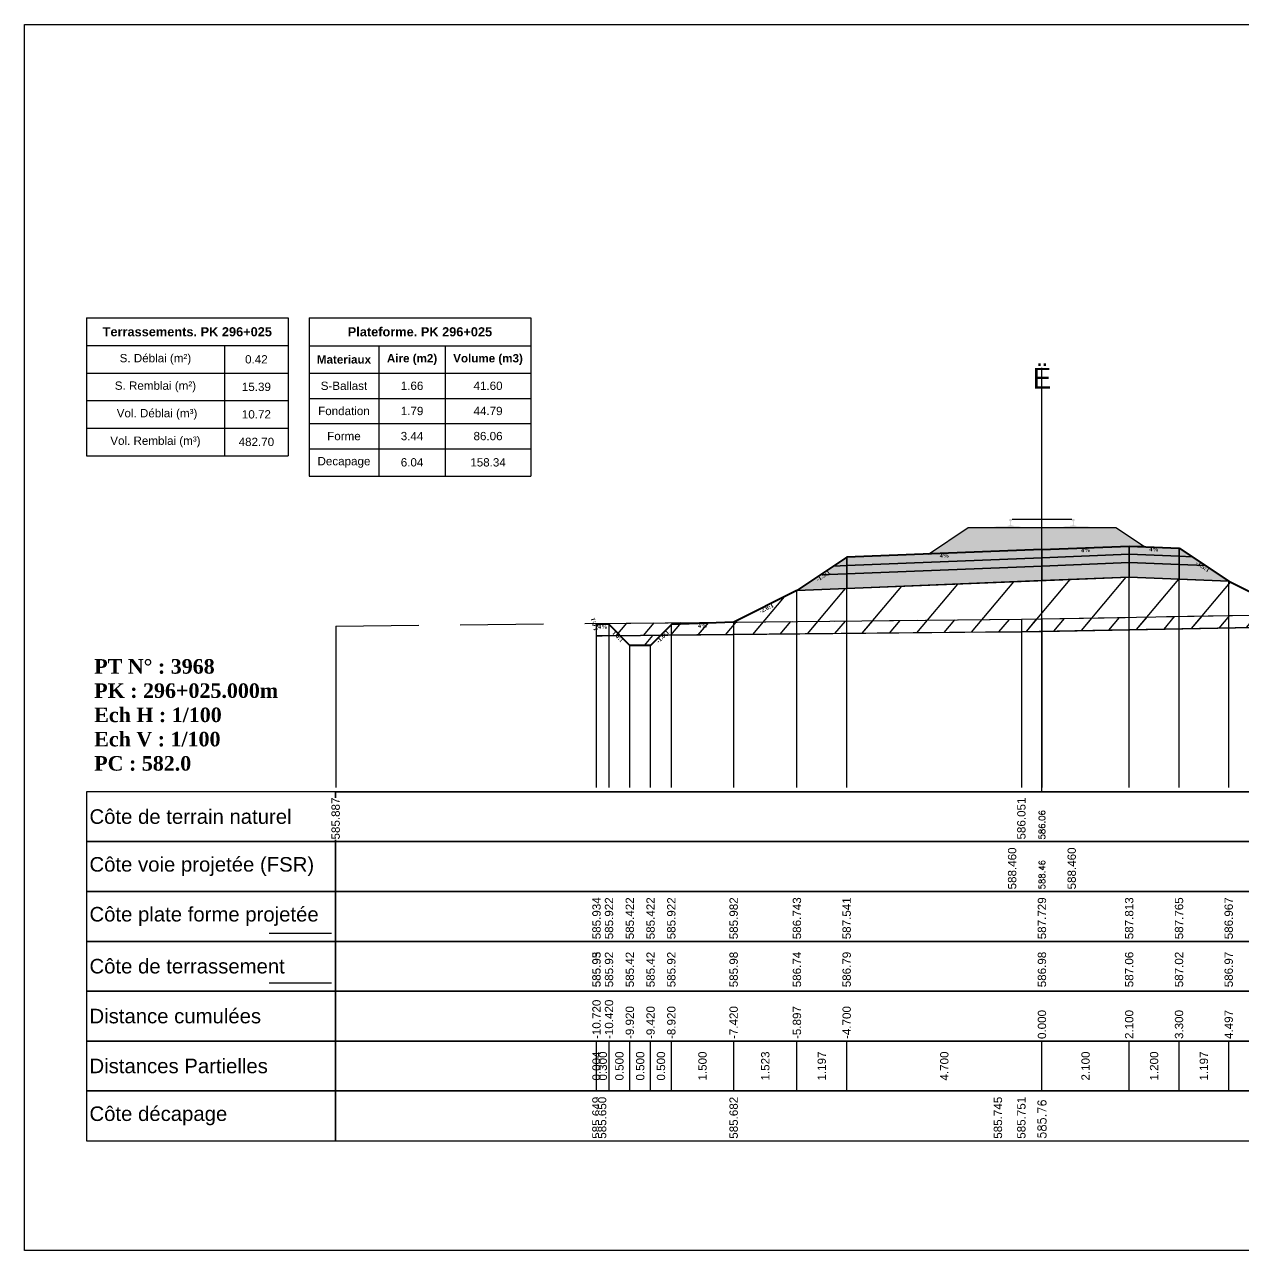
# Model space of a CAD drawing. Header units: millimetres. Extents: x 2762 to 3076, y 916 to 3305.
# Drawn here: x 2950.21 to 2979.56, y 1603.65 to 1633.15 of the extents above; entities that cross this region are included whole.
import ezdxf

# ---------------------------------------------------------------- set-up
doc = ezdxf.new("R2010")
doc.units = ezdxf.units.MM
doc.header["$LTSCALE"] = 2
doc.linetypes.add('CACHE', pattern=[9.525, 6.35, -3.175])
doc.linetypes.add('DASHED', pattern=[0.75, 0.5, -0.25])
for name, color, linetype in [('C-ANNO-TABL', 1, 'Continuous'), ('C-ANNO-TABL-TEXT', 150, 'Continuous'), ('C-ANNO-TABL-TITL', 150, 'Continuous'), ('C-ANNO-TABL-TTBL', 5, 'Continuous'), ('C-ROAD-CORR', 5, 'Continuous'), ('C-ROAD-SCTN', 7, 'Continuous')]:
    doc.layers.add(name, color=color, linetype=linetype)
doc.styles.add('ARIAL', font='arial.ttf')
doc.styles.add('C3D_Etiquette', font='romans.shx')
doc.styles.add('C3D_Profil_Travers', font='romans.shx')
doc.styles.get("Standard").update_dxf_attribs({"font": 'arial.ttf'})

msp = doc.modelspace()

# ---------------------------------------------------------------- hatches: boundary and pattern name
at = {"linetype": 'Continuous', "lineweight": -3}
h = msp.add_hatch(dxfattribs=at)
h.set_pattern_fill('GRAVEL', color=252, scale=0.009, style=0)
h.set_pattern_definition([(228.0128, (2972.136781, 1620.632349), (-1.8288, -2.0574), [0.030755, -3.0447435]), (184.96974, (2972.116207, 1620.609489), (2.743199999, 0.228600013), [0.0527764, -5.2248644]), (132.51045, (2972.063629, 1620.604917), (2.286, -2.5146), [0.0372133, -3.684125]), (267.2737, (2971.974475, 1620.547767), (0.2286, 4.572), [0.0480604, -4.7579794]), (292.83365, (2971.972189, 1620.499761), (-1.143, 2.7432), [0.047127, -4.6655827]), (357.2737, (2971.990477, 1620.456327), (-4.572, 0.2286), [0.0480604, -4.7579794]), (37.69424, (2972.038483, 1620.454041), (-2.9718, -2.286), [0.0635574, -6.2921804]), (72.25533, (2972.088775, 1620.492903), (1.6002, 5.0292), [0.0600048, -5.940473]), (121.42957, (2972.107063, 1620.550053), (-1.8288, 2.9718), [0.048223, -4.774099]), (175.23636, (2972.081917, 1620.591201), (2.5146, -0.2286), [0.055054, -2.697654]), (222.39744, (2972.027053, 1620.595773), (-2.7432, -2.5146), [0.071197, -7.0485095]), (138.81407, (2972.20079, 1620.54548), (-1.6002, 1.3716), [0.0243004, -2.405751]), (171.46923, (2972.182501, 1620.561483), (2.9718, -0.4572), [0.0462314, -4.5769175]), (225, (2972.13678, 1620.56834), (-3e-17, -0.2286), [0.032329, -0.29096]), (203.1986, (2972.12078, 1620.595773), (1.143, 0.4572), [0.01741, -1.723556]), (291.8014, (2972.104777, 1620.588915), (-0.2286, 0.6858), [0.024621, -1.206428]), (30.9638, (2972.11392, 1620.566055), (0.6858, 0.4572), [0.039989, -1.292967]), (161.565, (2972.14821, 1620.58663), (0.4572, -0.2286), [0.028916, -0.693981]), (16.38954, (2971.972189, 1620.588915), (2.286, 0.6858), [0.040508, -4.0102944]), (70.34618, (2972.011051, 1620.600345), (-0.9144, -2.5146), [0.033984, -3.3643994]), (293.1986, (2972.14821, 1620.63235), (-0.4572, 1.143), [0.034819, -1.7061465]), (343.61046, (2972.161927, 1620.600345), (-2.286, 0.6858), [0.040508, -4.0102944]), (339.44395, (2971.97219, 1620.447183), (-1.143, 0.4572), [0.039063, -1.914096]), (294.77514, (2972.008765, 1620.433467), (-1.143, 2.5146), [0.0327305, -3.2403234]), (66.8014, (2972.150497, 1620.40375), (0.4572, 1.143), [0.034819, -1.7061465]), (17.35402, (2972.164213, 1620.435753), (-2.9718, -0.9144), [0.0383204, -3.793714]), (69.44395, (2972.038483, 1620.40375), (-0.4572, -1.143), [0.0195316, -1.933628]), (101.3099, (2972.13678, 1620.40375), (-0.2286, 0.9144), [0.011656, -1.1539795]), (165.9638, (2972.134495, 1620.41518), (0.6858, -0.2286), [0.047127, -0.895415]), (186.009, (2972.088775, 1620.426609), (2.286, 0.2286), [0.043674, -4.323723]), (303.69, (2972.11392, 1620.54548), (-0.2286, 0.4572), [0.032969, -0.79126]), (353.15723, (2972.132209, 1620.518049), (3.8862, -0.4572), [0.05756, -5.698441]), (60.9454, (2972.18936, 1620.51119), (-0.9144, -1.6002), [0.023536, -2.330045]), (90, (2972.2008, 1620.53177), (-0.2286, 0.2286), [0.013716, -0.214884]), (120.25644, (2972.084203, 1620.433467), (0.9144, -1.6002), [0.031758, -3.1440547]), (48.0128, (2972.068201, 1620.460899), (1.8288, 2.0574), [0.06151, -3.0139886]), (0, (2972.10935, 1620.50662), (0.2286, 0.2286), [0.059436, -0.169164]), (325.30485, (2972.168785, 1620.506619), (2.286, -1.6002), [0.036145, -3.5783385]), (254.0546, (2972.198503, 1620.486045), (-0.2286, -0.9144), [0.033285, -1.6309485]), (207.64598, (2972.189359, 1620.454041), (-4.3434, -2.286), [0.054193, -5.365122]), (175.42608, (2972.141353, 1620.428895), (-2.9718, 0.2286), [0.0573327, -5.675926])])
h.paths.add_polyline_path([(2971.972, 1620.404), (2972.93, 1621.042), (2976.48, 1621.042), (2977.169, 1620.582), (2976.805, 1620.597)])
msp.add_hatch(color=254, dxfattribs=at).paths.add_polyline_path([(2973.487, 1620.861), (2973.487, 1621.046), (2973.602, 1621.067), (2973.95, 1621.067), (2973.95, 1621.072), (2973.876, 1621.072), (2973.876, 1621.082), (2973.877, 1621.083), (2973.879, 1621.084), (2973.88, 1621.084), (2973.9, 1621.086), (2973.903, 1621.086), (2973.906, 1621.087), (2973.934, 1621.098), (2973.937, 1621.099), (2973.938, 1621.1), (2973.939, 1621.102), (2973.94, 1621.106), (2973.941, 1621.113), (2973.942, 1621.122), (2973.943, 1621.132), (2973.943, 1621.156), (2973.942, 1621.172), (2973.942, 1621.178), (2973.941, 1621.185), (2973.94, 1621.189), (2973.94, 1621.191), (2973.939, 1621.194), (2973.938, 1621.196), (2973.937, 1621.197), (2973.936, 1621.199), (2973.935, 1621.199), (2973.919, 1621.205), (2973.917, 1621.207), (2973.916, 1621.208), (2973.915, 1621.209), (2973.915, 1621.212), (2973.915, 1621.23), (2973.916, 1621.234), (2973.917, 1621.236), (2973.919, 1621.239), (2973.921, 1621.24), (2973.924, 1621.242), (2973.925, 1621.242), (2973.929, 1621.243), (2973.933, 1621.243), (2973.936, 1621.244), (2973.94, 1621.244), (2973.945, 1621.244), (2973.948, 1621.244), (2973.951, 1621.244), (2973.955, 1621.244), (2973.958, 1621.244), (2973.962, 1621.244), (2973.967, 1621.244), (2973.97, 1621.243), (2973.974, 1621.243), (2973.978, 1621.242), (2973.979, 1621.242), (2973.981, 1621.24), (2973.984, 1621.239), (2973.986, 1621.236), (2973.987, 1621.234), (2973.987, 1621.23), (2973.987, 1621.212), (2973.987, 1621.209), (2973.987, 1621.208), (2973.986, 1621.207), (2973.984, 1621.205), (2973.968, 1621.199), (2973.967, 1621.199), (2973.965, 1621.197), (2973.964, 1621.196), (2973.964, 1621.194), (2973.963, 1621.191), (2973.962, 1621.189), (2973.962, 1621.185), (2973.961, 1621.178), (2973.96, 1621.172), (2973.96, 1621.156), (2973.96, 1621.132), (2973.961, 1621.122), (2973.962, 1621.113), (2973.963, 1621.106), (2973.964, 1621.102), (2973.965, 1621.1), (2973.966, 1621.099), (2973.968, 1621.098), (2973.997, 1621.087), (2974, 1621.086), (2974.003, 1621.086), (2974.023, 1621.084), (2974.024, 1621.084), (2974.025, 1621.083), (2974.026, 1621.082), (2974.026, 1621.072), (2973.952, 1621.072), (2973.952, 1621.067), (2974.156, 1621.067), (2974.288, 1621.036), (2975.122, 1621.036), (2975.253, 1621.067), (2975.457, 1621.067), (2975.457, 1621.072), (2975.383, 1621.072), (2975.383, 1621.082), (2975.384, 1621.083), (2975.386, 1621.084), (2975.387, 1621.084), (2975.407, 1621.086), (2975.41, 1621.086), (2975.413, 1621.087), (2975.441, 1621.098), (2975.444, 1621.099), (2975.445, 1621.1), (2975.446, 1621.102), (2975.447, 1621.106), (2975.448, 1621.113), (2975.449, 1621.122), (2975.45, 1621.132), (2975.45, 1621.156), (2975.449, 1621.172), (2975.449, 1621.178), (2975.448, 1621.185), (2975.447, 1621.189), (2975.447, 1621.191), (2975.446, 1621.194), (2975.445, 1621.196), (2975.444, 1621.197), (2975.443, 1621.199), (2975.442, 1621.199), (2975.426, 1621.205), (2975.424, 1621.207), (2975.423, 1621.208), (2975.422, 1621.209), (2975.422, 1621.212), (2975.422, 1621.23), (2975.423, 1621.234), (2975.424, 1621.236), (2975.426, 1621.239), (2975.428, 1621.24), (2975.431, 1621.242), (2975.432, 1621.242), (2975.436, 1621.243), (2975.44, 1621.243), (2975.443, 1621.244), (2975.447, 1621.244), (2975.452, 1621.244), (2975.455, 1621.244), (2975.458, 1621.244), (2975.462, 1621.244), (2975.465, 1621.244), (2975.469, 1621.244), (2975.474, 1621.244), (2975.477, 1621.243), (2975.481, 1621.243), (2975.485, 1621.242), (2975.486, 1621.242), (2975.488, 1621.24), (2975.491, 1621.239), (2975.493, 1621.236), (2975.494, 1621.234), (2975.494, 1621.23), (2975.494, 1621.212), (2975.494, 1621.209), (2975.494, 1621.208), (2975.493, 1621.207), (2975.491, 1621.205), (2975.475, 1621.199), (2975.474, 1621.199), (2975.472, 1621.197), (2975.471, 1621.196), (2975.471, 1621.194), (2975.47, 1621.191), (2975.469, 1621.189), (2975.469, 1621.185), (2975.468, 1621.178), (2975.467, 1621.172), (2975.467, 1621.156), (2975.467, 1621.132), (2975.468, 1621.122), (2975.469, 1621.113), (2975.47, 1621.106), (2975.471, 1621.102), (2975.472, 1621.1), (2975.473, 1621.099), (2975.475, 1621.098), (2975.504, 1621.087), (2975.507, 1621.086), (2975.51, 1621.086), (2975.53, 1621.084), (2975.531, 1621.084), (2975.532, 1621.083), (2975.533, 1621.082), (2975.533, 1621.072), (2975.459, 1621.072), (2975.459, 1621.067), (2975.807, 1621.067), (2975.922, 1621.046), (2975.922, 1620.861)])
h = msp.add_hatch(color=11, dxfattribs=at)
h.paths.add_polyline_path([(2978.005, 1620.349), (2978.005, 1620.549), (2978.324, 1620.336)])
h.paths.add_polyline_path([(2976.805, 1620.397), (2976.805, 1620.597), (2978.005, 1620.549), (2978.005, 1620.349)])
h.paths.add_polyline_path([(2974.705, 1620.313), (2974.705, 1620.513), (2976.805, 1620.597), (2976.805, 1620.397)])
h.paths.add_polyline_path([(2970.005, 1620.125), (2970.005, 1620.325), (2974.705, 1620.513), (2974.705, 1620.313)])
h.paths.add_polyline_path([(2969.685, 1620.112), (2970.005, 1620.325), (2970.005, 1620.125)])
h = msp.add_hatch(color=83, dxfattribs=at)
h.paths.add_polyline_path([(2978.005, 1619.799), (2978.005, 1620.149), (2978.643, 1620.124), (2979.201, 1619.751)])
h.paths.add_polyline_path([(2976.805, 1619.847), (2976.805, 1620.197), (2978.005, 1620.149), (2978.005, 1619.799)])
h.paths.add_polyline_path([(2974.705, 1619.763), (2974.705, 1620.113), (2976.805, 1620.197), (2976.805, 1619.847)])
h.paths.add_polyline_path([(2970.005, 1619.575), (2970.005, 1619.925), (2974.705, 1620.113), (2974.705, 1619.763)])
h.paths.add_polyline_path([(2968.808, 1619.527), (2969.366, 1619.9), (2970.005, 1619.925), (2970.005, 1619.575)])
h = msp.add_hatch(color=30, dxfattribs=at)
h.paths.add_polyline_path([(2978.005, 1620.149), (2978.005, 1620.349), (2978.324, 1620.336), (2978.643, 1620.124)])
h.paths.add_polyline_path([(2976.805, 1620.197), (2976.805, 1620.397), (2978.005, 1620.349), (2978.005, 1620.149)])
h.paths.add_polyline_path([(2974.705, 1620.113), (2974.705, 1620.313), (2976.805, 1620.397), (2976.805, 1620.197)])
h.paths.add_polyline_path([(2970.005, 1619.925), (2970.005, 1620.125), (2974.705, 1620.313), (2974.705, 1620.113)])
h.paths.add_polyline_path([(2969.366, 1619.9), (2969.685, 1620.112), (2970.005, 1620.125), (2970.005, 1619.925)])
h = msp.add_hatch(dxfattribs=at)
h.set_pattern_fill('_U', color=3, angle=50, style=0, pattern_type=0)
h.set_pattern_definition([(50, (2983.608, 1618.704), (-0.766044, 0.64279), [])])
h.paths.add_polyline_path([(2983.608, 1618.704), (2983.797, 1618.893), (2984.097, 1618.905), (2984.124, 1619.013), (2984.124, 1618.713)])
h.paths.add_polyline_path([(2965.527, 1618.448), (2965.785, 1618.706), (2967.285, 1618.766), (2968.808, 1619.527), (2976.805, 1619.847), (2979.201, 1619.751), (2980.797, 1618.953), (2982.297, 1618.893), (2982.506, 1618.684), (2974.21, 1618.534)])
h.paths.add_polyline_path([(2963.981, 1618.433), (2963.981, 1618.733), (2963.985, 1618.718), (2964.285, 1618.706), (2964.552, 1618.439)])
h = msp.add_hatch(dxfattribs=at)
h.set_pattern_fill('_U', color=150, scale=0.5, angle=50, style=0, pattern_type=0)
h.set_pattern_definition([(50, (2983.60803, 1618.70395), (-0.383022, 0.321394), [])])
h.paths.add_polyline_path([(2983.608, 1618.704), (2983.797, 1618.893), (2984.097, 1618.905), (2984.124, 1619.013), (2984.124, 1618.713)])
h.paths.add_polyline_path([(2980.797, 1618.953), (2984.124, 1619.013), (2984.097, 1618.905), (2983.797, 1618.893), (2983.608, 1618.704), (2982.506, 1618.684), (2982.297, 1618.893)])
h.paths.add_polyline_path([(2965.527, 1618.448), (2965.785, 1618.706), (2967.285, 1618.766), (2974.21, 1618.834), (2980.797, 1618.953), (2982.297, 1618.893), (2982.506, 1618.684), (2974.21, 1618.534)])
h.paths.add_polyline_path([(2963.981, 1618.733), (2967.285, 1618.766), (2965.785, 1618.706), (2965.527, 1618.448), (2964.552, 1618.439), (2964.285, 1618.706), (2963.985, 1618.718)])
h.paths.add_polyline_path([(2963.981, 1618.433), (2963.981, 1618.733), (2963.985, 1618.718), (2964.285, 1618.706), (2964.552, 1618.439)])
h = msp.add_hatch(dxfattribs=at)
h.set_pattern_fill('_U', color=1, angle=50, style=0, pattern_type=0)
h.set_pattern_definition([(50, (2982.5065, 1618.6841), (-0.766044, 0.64279), [])])
h.paths.add_polyline_path([(2982.506, 1618.684), (2983.608, 1618.704), (2983.297, 1618.393), (2982.797, 1618.393)])
h.paths.add_polyline_path([(2964.552, 1618.439), (2965.527, 1618.448), (2965.285, 1618.206), (2964.785, 1618.206)])

# ---------------------------------------------------------------- linework, layer by layer
at = {"color": 7, "linetype": 'Continuous', "lineweight": -3}
for p, q in [((2974.705, 1614.684), (2974.705, 1624.884)), ((2957.704, 1614.684), (2991.706, 1614.684)), ((2963.981, 1607.484), (2963.981, 1608.684)), ((2963.985, 1607.484), (2963.985, 1608.684)), ((2963.985, 1607.484), (2963.985, 1608.684)), ((2964.285, 1607.484), (2964.285, 1608.684)), ((2964.285, 1607.484), (2964.285, 1608.684)), ((2964.785, 1607.484), (2964.785, 1608.684)), ((2964.785, 1607.484), (2964.785, 1608.684)), ((2965.285, 1607.484), (2965.285, 1608.684)), ((2965.285, 1607.484), (2965.285, 1608.684)), ((2965.785, 1607.484), (2965.785, 1608.684)), ((2965.785, 1607.484), (2965.785, 1608.684)), ((2967.285, 1607.484), (2967.285, 1608.684)), ((2967.285, 1607.484), (2967.285, 1608.684)), ((2968.808, 1607.484), (2968.808, 1608.684)), ((2968.808, 1607.484), (2968.808, 1608.684)), ((2970.005, 1607.484), (2970.005, 1608.684)), ((2970.005, 1607.484), (2970.005, 1608.684)), ((2974.705, 1607.484), (2974.705, 1608.684)), ((2974.705, 1607.484), (2974.705, 1608.684)), ((2976.805, 1607.484), (2976.805, 1608.684)), ((2976.805, 1607.484), (2976.805, 1608.684)), ((2978.005, 1607.484), (2978.005, 1608.684)), ((2978.005, 1607.484), (2978.005, 1608.684)), ((2979.201, 1607.484), (2979.201, 1608.684)), ((2979.201, 1607.484), (2979.201, 1608.684))]:
    msp.add_line(p, q, dxfattribs=at)
at = {"color": 251, "linetype": 'Continuous', "lineweight": -3}
for p, q in [((2971.972, 1620.404), (2972.93, 1621.042)), ((2972.93, 1621.042), (2976.48, 1621.042)), ((2976.48, 1621.042), (2977.169, 1620.582)), ((2970.005, 1620.325), (2974.705, 1620.513)), ((2976.805, 1620.597), (2971.972, 1620.404)), ((2974.705, 1620.513), (2976.805, 1620.597)), ((2974.705, 1620.313), (2974.705, 1620.513)), ((2974.705, 1620.513), (2974.705, 1620.313)), ((2977.169, 1620.582), (2976.805, 1620.597)), ((2976.805, 1620.397), (2976.805, 1620.597)), ((2976.805, 1620.597), (2978.005, 1620.549)), ((2976.805, 1620.597), (2976.805, 1620.397)), ((2978.005, 1620.349), (2978.005, 1620.549)), ((2978.005, 1620.549), (2978.324, 1620.336)), ((2978.005, 1620.549), (2978.005, 1620.349)), ((2969.685, 1620.112), (2970.005, 1620.325)), ((2970.005, 1620.125), (2970.005, 1620.325)), ((2970.005, 1620.325), (2970.005, 1620.125)), ((2974.705, 1620.313), (2970.005, 1620.125)), ((2976.805, 1620.397), (2974.705, 1620.313)), ((2978.005, 1620.349), (2976.805, 1620.397)), ((2978.324, 1620.336), (2978.005, 1620.349)), ((2970.005, 1620.125), (2969.685, 1620.112))]:
    msp.add_line(p, q, dxfattribs=at)
at = {"color": 53, "linetype": 'Continuous', "lineweight": -3}
for p, q in [((2970.005, 1620.125), (2974.705, 1620.313)), ((2974.705, 1620.313), (2976.805, 1620.397)), ((2974.705, 1620.113), (2974.705, 1620.313)), ((2974.705, 1620.313), (2974.705, 1620.113)), ((2976.805, 1620.197), (2974.705, 1620.113)), ((2974.705, 1620.113), (2976.805, 1620.197)), ((2976.805, 1620.197), (2976.805, 1620.397)), ((2976.805, 1620.397), (2978.005, 1620.349)), ((2976.805, 1620.397), (2976.805, 1620.197)), ((2978.005, 1620.149), (2976.805, 1620.197)), ((2976.805, 1619.847), (2976.805, 1620.197)), ((2976.805, 1620.197), (2978.005, 1620.149)), ((2976.805, 1620.197), (2976.805, 1619.847)), ((2978.005, 1620.149), (2978.005, 1620.349)), ((2978.005, 1620.349), (2978.324, 1620.336)), ((2978.005, 1620.349), (2978.005, 1620.149)), ((2978.643, 1620.124), (2978.005, 1620.149)), ((2978.005, 1619.799), (2978.005, 1620.149)), ((2978.005, 1620.149), (2978.643, 1620.124)), ((2978.005, 1620.149), (2978.005, 1619.799)), ((2978.324, 1620.336), (2978.643, 1620.124)), ((2968.808, 1619.527), (2969.366, 1619.9)), ((2969.366, 1619.9), (2969.685, 1620.112)), ((2970.005, 1619.925), (2969.366, 1619.9)), ((2969.366, 1619.9), (2970.005, 1619.925)), ((2969.685, 1620.112), (2970.005, 1620.125)), ((2970.005, 1619.925), (2970.005, 1620.125)), ((2970.005, 1620.125), (2970.005, 1619.925)), ((2974.705, 1620.113), (2970.005, 1619.925)), ((2970.005, 1619.925), (2974.705, 1620.113)), ((2970.005, 1619.575), (2970.005, 1619.925)), ((2970.005, 1619.925), (2970.005, 1619.575)), ((2974.705, 1619.763), (2974.705, 1620.113)), ((2974.705, 1620.113), (2974.705, 1619.763)), ((2976.805, 1619.847), (2974.705, 1619.763)), ((2978.005, 1619.799), (2976.805, 1619.847)), ((2978.643, 1620.124), (2979.201, 1619.751)), ((2970.005, 1619.575), (2968.808, 1619.527)), ((2974.705, 1619.763), (2970.005, 1619.575)), ((2979.201, 1619.751), (2978.005, 1619.799))]:
    msp.add_line(p, q, dxfattribs=at)
at = {"color": 253, "linetype": 'Continuous', "lineweight": -3}
for p, q in [((2968.808, 1619.527), (2976.805, 1619.847)), ((2976.805, 1619.847), (2979.201, 1619.751)), ((2979.201, 1619.751), (2980.797, 1618.953)), ((2967.285, 1618.766), (2968.808, 1619.527)), ((2963.981, 1618.733), (2967.285, 1618.766)), ((2963.985, 1618.718), (2963.981, 1618.733)), ((2963.981, 1618.433), (2963.981, 1618.733)), ((2963.981, 1618.733), (2963.985, 1618.718)), ((2963.981, 1618.433), (2963.981, 1618.733)), ((2963.981, 1618.733), (2963.985, 1618.718)), ((2964.285, 1618.706), (2963.985, 1618.718)), ((2963.985, 1618.718), (2964.285, 1618.706)), ((2963.985, 1618.718), (2964.285, 1618.706)), ((2964.552, 1618.439), (2964.285, 1618.706)), ((2964.285, 1618.706), (2964.552, 1618.439)), ((2964.285, 1618.706), (2964.552, 1618.439)), ((2965.527, 1618.448), (2965.785, 1618.706)), ((2965.785, 1618.706), (2965.527, 1618.448)), ((2965.527, 1618.448), (2965.785, 1618.706)), ((2965.785, 1618.706), (2967.285, 1618.766)), ((2967.285, 1618.766), (2965.785, 1618.706)), ((2965.785, 1618.706), (2967.285, 1618.766)), ((2967.285, 1618.766), (2974.21, 1618.834)), ((2974.21, 1618.834), (2980.797, 1618.953)), ((2982.506, 1618.684), (2974.21, 1618.534)), ((2982.506, 1618.684), (2974.21, 1618.534)), ((2964.552, 1618.439), (2963.981, 1618.433)), ((2964.552, 1618.439), (2963.981, 1618.433)), ((2965.527, 1618.448), (2964.552, 1618.439)), ((2964.552, 1618.439), (2965.527, 1618.448)), ((2964.785, 1618.206), (2964.552, 1618.439)), ((2965.527, 1618.448), (2965.285, 1618.206)), ((2974.21, 1618.534), (2965.527, 1618.448)), ((2974.21, 1618.534), (2965.527, 1618.448)), ((2965.285, 1618.206), (2964.785, 1618.206))]:
    msp.add_line(p, q, dxfattribs=at)
at = {"color": 8, "linetype": 'CACHE', "lineweight": -3}
for p, q in [((2976.805, 1614.784), (2976.805, 1619.847)), ((2970.005, 1614.784), (2970.005, 1619.575)), ((2974.705, 1614.784), (2974.705, 1619.763)), ((2974.705, 1614.784), (2974.705, 1619.763)), ((2978.005, 1614.784), (2978.005, 1619.799)), ((2979.201, 1614.784), (2979.201, 1619.751)), ((2968.808, 1614.784), (2968.808, 1619.527)), ((2963.981, 1614.784), (2963.981, 1618.733)), ((2963.985, 1614.784), (2963.985, 1618.718)), ((2964.285, 1614.784), (2964.285, 1618.706)), ((2965.785, 1614.784), (2965.785, 1618.706)), ((2967.285, 1614.784), (2967.285, 1618.766)), ((2964.785, 1614.784), (2964.785, 1618.206)), ((2965.285, 1614.784), (2965.285, 1618.206))]:
    msp.add_line(p, q, dxfattribs=at)
at = {"color": 105, "linetype": 'DASHED', "lineweight": -3, "ltscale": 2}
for p, q in [((2974.705, 1618.843), (2984.649, 1619.023)), ((2957.705, 1618.671), (2974.21, 1618.834)), ((2974.21, 1618.834), (2974.705, 1618.843))]:
    msp.add_line(p, q, dxfattribs=at)
at = {"color": 98, "linetype": 'CACHE', "lineweight": -3}
for p, q in [((2957.705, 1618.671), (2957.705, 1614.784)), ((2974.21, 1618.834), (2974.21, 1614.784)), ((2974.705, 1618.843), (2974.705, 1614.784))]:
    msp.add_line(p, q, dxfattribs=at)
at = {"color": 6, "linetype": 'Continuous', "lineweight": -3}
for p, q in [((2963.981, 1618.433), (2964.119, 1618.434)), ((2964.119, 1618.434), (2967.285, 1618.466)), ((2967.285, 1618.466), (2973.646, 1618.529)), ((2973.646, 1618.529), (2974.21, 1618.534)), ((2974.21, 1618.534), (2974.705, 1618.543)), ((2974.705, 1618.543), (2980.681, 1618.651))]:
    msp.add_line(p, q, dxfattribs=at)
at = {"color": 154, "linetype": 'Continuous', "lineweight": -3}
msp.add_line((2956.104, 1611.284), (2957.604, 1611.284), dxfattribs=at)
at = {"color": 1, "linetype": 'Continuous', "lineweight": -3}
msp.add_line((2956.104, 1610.084), (2957.604, 1610.084), dxfattribs=at)
at = {"color": 7, "linetype": 'Continuous', "lineweight": -3}
for points in [[(2957.704, 1613.484), (2957.704, 1614.684), (2951.704, 1614.684), (2951.704, 1613.484)], [(2957.704, 1613.484), (2991.706, 1613.484), (2991.706, 1614.684), (2957.704, 1614.684)], [(2957.704, 1612.284), (2957.704, 1613.484), (2951.704, 1613.484), (2951.704, 1612.284)], [(2957.704, 1612.284), (2991.706, 1612.284), (2991.706, 1613.484), (2957.704, 1613.484)], [(2957.704, 1611.084), (2957.704, 1612.284), (2951.704, 1612.284), (2951.704, 1611.084)], [(2957.704, 1611.084), (2991.706, 1611.084), (2991.706, 1612.284), (2957.704, 1612.284)], [(2957.704, 1609.884), (2957.704, 1611.084), (2951.704, 1611.084), (2951.704, 1609.884)], [(2957.704, 1609.884), (2991.706, 1609.884), (2991.706, 1611.084), (2957.704, 1611.084)], [(2957.704, 1608.684), (2957.704, 1609.884), (2951.704, 1609.884), (2951.704, 1608.684)], [(2957.704, 1608.684), (2991.706, 1608.684), (2991.706, 1609.884), (2957.704, 1609.884)], [(2957.704, 1607.484), (2957.704, 1608.684), (2951.704, 1608.684), (2951.704, 1607.484)], [(2957.704, 1607.484), (2991.706, 1607.484), (2991.706, 1608.684), (2957.704, 1608.684)], [(2957.704, 1606.284), (2957.704, 1607.484), (2951.704, 1607.484), (2951.704, 1606.284)], [(2957.704, 1606.284), (2991.706, 1606.284), (2991.706, 1607.484), (2957.704, 1607.484)]]:
    msp.add_3dface(points, dxfattribs=at)
at = {"layer": 'C-ANNO-TABL', "color": 7, "linetype": 'Continuous', "lineweight": -3}
for p, q in [((2951.704, 1625.419), (2955.029, 1625.419)), ((2955.029, 1625.419), (2956.563, 1625.419)), ((2955.029, 1625.419), (2955.029, 1624.757)), ((2957.063, 1625.416), (2958.745, 1625.416)), ((2958.745, 1625.416), (2960.341, 1625.416)), ((2958.745, 1625.416), (2958.745, 1624.754)), ((2960.341, 1625.416), (2962.403, 1625.416)), ((2960.341, 1625.416), (2960.341, 1624.754)), ((2951.704, 1624.757), (2955.029, 1624.757)), ((2955.029, 1624.757), (2956.563, 1624.757)), ((2955.029, 1624.757), (2955.029, 1624.095)), ((2957.063, 1624.754), (2958.745, 1624.754)), ((2958.745, 1624.754), (2960.341, 1624.754)), ((2958.745, 1624.754), (2958.745, 1624.147)), ((2960.341, 1624.754), (2962.403, 1624.754)), ((2960.341, 1624.754), (2960.341, 1624.147)), ((2951.704, 1624.095), (2955.029, 1624.095)), ((2955.029, 1624.095), (2956.563, 1624.095)), ((2955.029, 1624.095), (2955.029, 1623.432)), ((2957.063, 1624.147), (2958.745, 1624.147)), ((2958.745, 1624.147), (2960.341, 1624.147)), ((2958.745, 1624.147), (2958.745, 1623.543)), ((2960.341, 1624.147), (2962.403, 1624.147)), ((2960.341, 1624.147), (2960.341, 1623.543)), ((2951.704, 1623.432), (2955.029, 1623.432)), ((2955.029, 1623.432), (2956.563, 1623.432)), ((2955.029, 1623.432), (2955.029, 1622.77)), ((2957.063, 1623.543), (2958.745, 1623.543)), ((2958.745, 1623.543), (2960.341, 1623.543)), ((2958.745, 1623.543), (2958.745, 1622.939)), ((2960.341, 1623.543), (2962.403, 1623.543)), ((2960.341, 1623.543), (2960.341, 1622.939)), ((2957.063, 1622.939), (2958.745, 1622.939)), ((2958.745, 1622.939), (2960.341, 1622.939)), ((2958.745, 1622.939), (2958.745, 1622.28)), ((2960.341, 1622.939), (2962.403, 1622.939)), ((2960.341, 1622.939), (2960.341, 1622.28))]:
    msp.add_line(p, q, dxfattribs=at)
at = {"layer": 'C-ANNO-TABL-TTBL', "color": 7, "linetype": 'Continuous', "lineweight": -3}
for p, q in [((2951.704, 1626.084), (2956.563, 1626.084)), ((2951.704, 1626.084), (2951.704, 1625.419)), ((2956.563, 1626.084), (2956.563, 1625.419)), ((2957.063, 1626.084), (2962.403, 1626.084)), ((2957.063, 1626.084), (2957.063, 1625.416)), ((2962.403, 1626.084), (2962.403, 1625.416)), ((2951.704, 1625.419), (2951.704, 1624.757)), ((2956.563, 1625.419), (2956.563, 1624.757)), ((2957.063, 1625.416), (2957.063, 1624.754)), ((2962.403, 1625.416), (2962.403, 1624.754)), ((2951.704, 1624.757), (2951.704, 1624.095)), ((2956.563, 1624.757), (2956.563, 1624.095)), ((2957.063, 1624.754), (2957.063, 1624.147)), ((2962.403, 1624.754), (2962.403, 1624.147)), ((2951.704, 1624.095), (2951.704, 1623.432)), ((2956.563, 1624.095), (2956.563, 1623.432)), ((2957.063, 1624.147), (2957.063, 1623.543)), ((2962.403, 1624.147), (2962.403, 1623.543)), ((2951.704, 1623.432), (2951.704, 1622.77)), ((2956.563, 1623.432), (2956.563, 1622.77)), ((2957.063, 1623.543), (2957.063, 1622.939)), ((2962.403, 1623.543), (2962.403, 1622.939)), ((2957.063, 1622.939), (2957.063, 1622.28)), ((2962.403, 1622.939), (2962.403, 1622.28)), ((2951.704, 1622.77), (2955.029, 1622.77)), ((2955.029, 1622.77), (2956.563, 1622.77)), ((2957.063, 1622.28), (2958.745, 1622.28)), ((2958.745, 1622.28), (2960.341, 1622.28)), ((2960.341, 1622.28), (2962.403, 1622.28))]:
    msp.add_line(p, q, dxfattribs=at)
at = {"layer": 'C-ROAD-CORR', "color": 1, "linetype": 'Continuous', "lineweight": 40}
for p, q in [((2974.705, 1620.513), (2970.005, 1620.325)), ((2974.705, 1620.513), (2976.805, 1620.597)), ((2976.805, 1620.597), (2978.005, 1620.549)), ((2978.005, 1620.549), (2979.201, 1619.751)), ((2970.005, 1620.325), (2968.808, 1619.527)), ((2979.201, 1619.751), (2980.797, 1618.953)), ((2968.808, 1619.527), (2967.285, 1618.766)), ((2963.985, 1618.718), (2963.981, 1618.733)), ((2964.285, 1618.706), (2963.985, 1618.718)), ((2964.785, 1618.206), (2964.285, 1618.706)), ((2965.785, 1618.706), (2965.285, 1618.206)), ((2967.285, 1618.766), (2965.785, 1618.706)), ((2965.285, 1618.206), (2964.785, 1618.206))]:
    msp.add_line(p, q, dxfattribs=at)
at = {"layer": 'C-ROAD-CORR', "color": 102, "linetype": 'Continuous', "lineweight": -3, "ltscale": 0.5}
for p, q in [((2974.705, 1619.763), (2976.805, 1619.847)), ((2976.805, 1619.847), (2978.005, 1619.799)), ((2970.005, 1619.575), (2968.808, 1619.527)), ((2974.705, 1619.763), (2970.005, 1619.575)), ((2978.005, 1619.799), (2979.201, 1619.751))]:
    msp.add_line(p, q, dxfattribs=at)
at = {"layer": 'C-ROAD-CORR', "color": 1, "linetype": 'Continuous', "lineweight": -3}
for p, q in [((2964.785, 1618.206), (2964.285, 1618.706)), ((2965.785, 1618.706), (2965.285, 1618.206))]:
    msp.add_line(p, q, dxfattribs=at)
at = {"layer": 'C-ROAD-SCTN', "color": 140, "linetype": 'Continuous', "lineweight": -3}
for p, q in [((2971.972, 1620.404), (2972.93, 1621.042)), ((2972.93, 1621.042), (2972.973, 1621.042)), ((2972.973, 1621.042), (2974.705, 1621.042)), ((2974.705, 1621.042), (2976.436, 1621.042)), ((2976.436, 1621.042), (2976.48, 1621.042)), ((2976.48, 1621.042), (2977.169, 1620.582))]:
    msp.add_line(p, q, dxfattribs=at)
at = {"layer": 'C-ROAD-SCTN', "color": 154, "linetype": 'Continuous', "lineweight": -3}
for p, q in [((2973.987, 1621.244), (2974.705, 1621.244)), ((2974.705, 1621.244), (2975.422, 1621.244)), ((2970.005, 1620.325), (2974.705, 1620.513)), ((2974.705, 1620.513), (2976.805, 1620.597)), ((2976.805, 1620.597), (2978.005, 1620.549)), ((2978.005, 1620.549), (2979.201, 1619.751)), ((2968.808, 1619.527), (2970.005, 1620.325)), ((2979.201, 1619.751), (2980.797, 1618.953)), ((2967.285, 1618.766), (2968.808, 1619.527)), ((2963.981, 1618.733), (2963.985, 1618.718)), ((2963.985, 1618.718), (2964.285, 1618.706)), ((2964.285, 1618.706), (2964.785, 1618.206)), ((2965.285, 1618.206), (2965.785, 1618.706)), ((2965.785, 1618.706), (2967.285, 1618.766)), ((2964.785, 1618.206), (2965.285, 1618.206))]:
    msp.add_line(p, q, dxfattribs=at)
at = {"layer": 'C-ROAD-SCTN', "color": 1, "linetype": 'Continuous', "lineweight": -3}
for p, q in [((2974.705, 1619.763), (2976.805, 1619.847)), ((2976.805, 1619.847), (2978.005, 1619.799)), ((2968.808, 1619.527), (2970.005, 1619.575)), ((2970.005, 1619.575), (2974.705, 1619.763)), ((2978.005, 1619.799), (2979.201, 1619.751)), ((2979.201, 1619.751), (2980.797, 1618.953)), ((2967.285, 1618.766), (2968.808, 1619.527)), ((2963.981, 1618.733), (2963.985, 1618.718)), ((2963.985, 1618.718), (2964.285, 1618.706)), ((2964.285, 1618.706), (2964.785, 1618.206)), ((2965.285, 1618.206), (2965.785, 1618.706)), ((2965.785, 1618.706), (2967.285, 1618.766)), ((2964.785, 1618.206), (2965.285, 1618.206))]:
    msp.add_line(p, q, dxfattribs=at)

# ---------------------------------------------------------------- texts
at = {"color": 7, "linetype": 'Continuous', "lineweight": -3}
for s, insert, char_height, attachment_point, style in [('{\\fWingdings|b0|i0|c2|p0;Ë}', (2974.705, 1624.384), 0.5, 8, 'C3D_Profil_Travers'), ('{\\fTimes New Roman|b1|i0|c0|p18;PT N° : 3968\\PPK : 296+025.000m\\PEch H : 1/100\\PEch V : 1/100\\PPC : 582.0}', (2951.893, 1615.184), 0.35, 7, 'C3D_Profil_Travers'), ('{\\fArial|b0|i0|c0|p34;Côte de terrain naturel}', (2951.779, 1614.084), 0.35, 4, 'C3D_Etiquette'), ('{\\fArial|b0|i0|c0|p34;Côte plate forme projetée}', (2951.779, 1611.684), 0.35, 4, 'C3D_Etiquette'), ('{\\fArial|b0|i0|c0|p34;Côte de terrassement}', (2951.779, 1610.484), 0.35, 4, 'C3D_Etiquette'), ('{\\fArial|b0|i0|c0|p34;Distance cumulées}', (2951.779, 1609.284), 0.35, 4, 'C3D_Etiquette'), ('{\\fArial|b0|i0|c0|p34;Distances Partielles}', (2951.779, 1608.084), 0.35, 4, 'C3D_Etiquette'), ('{\\fArial|b0|i0|c0|p34;Côte décapage}', (2951.779, 1606.884), 0.35, 4, 'C3D_Etiquette')]:
    msp.add_mtext(s, dxfattribs=dict(at, insert=insert, char_height=char_height, attachment_point=attachment_point, style=style))
at = {"color": 7, "linetype": 'Continuous', "lineweight": -3, "char_height": 0.1, "style": 'C3D_Etiquette'}
for s, insert, width, attachment_point, rotation in [('{\\fTimes New Roman|b1|i0|c0|p18;4%}', (2975.755, 1620.551), 0.37094, 2, 2.2906), ('{\\fTimes New Roman|b1|i0|c0|p18;4%}', (2977.404, 1620.569), 0.42071, 2, 357.7094), ('{\\fTimes New Roman|b1|i0|c0|p18;4%}', (2972.355, 1620.415), 0.42071, 2, 2.2906), ('{\\fTimes New Roman|b1|i0|c0|p18;-1.5:1}', (2978.601, 1620.147), 0.34598, 2, 326.3099), ('{\\fTimes New Roman|b1|i0|c0|p18;-1.5:1}', (2969.408, 1619.923), 0.34598, 2, 33.6901), ('{\\fTimes New Roman|b1|i0|c0|p18;-2.0:1}', (2968.048, 1619.143), 0.34598, 2, 26.5651), ('{\\fTimes New Roman|b1|i0|c0|p18;1.0:1}', (2963.979, 1618.724), 0.29446, 8, 104.0362), ('{\\fTimes New Roman|b1|i0|c0|p18;4%}', (2964.135, 1618.708), 0.37094, 2, 357.7094), ('{\\fTimes New Roman|b1|i0|c0|p18;4%}', (2966.535, 1618.732), 0.42071, 2, 2.2906), ('{\\fTimes New Roman|b1|i0|c0|p18;1.0:1}', (2964.532, 1618.453), 0.29001, 2, 315), ('{\\fTimes New Roman|b1|i0|c0|p18;-1.0:1}', (2965.538, 1618.453), 0.34598, 2, 45)]:
    msp.add_mtext(s, dxfattribs=dict(at, insert=insert, width=width, attachment_point=attachment_point, rotation=rotation))
at = {"color": 7, "linetype": 'Continuous', "lineweight": -3, "rotation": 90, "style": 'C3D_Profil_Travers'}
for s, insert, char_height, attachment_point in [('586.06', (2974.705, 1613.534), 0.15, 4), ('588.46', (2974.705, 1612.334), 0.15, 4), ('{\\fArial|b0|i0|c0|p34;585.95}', (2963.981, 1609.979), 0.2, 4), ('{\\fArial|b0|i0|c0|p34;585.93}', (2963.985, 1609.979), 0.2, 4), ('{\\fArial|b0|i0|c0|p34;585.92}', (2964.285, 1609.979), 0.2, 4), ('{\\fArial|b0|i0|c0|p34;585.42}', (2964.785, 1609.979), 0.2, 4), ('{\\fArial|b0|i0|c0|p34;585.42}', (2965.285, 1609.979), 0.2, 4), ('{\\fArial|b0|i0|c0|p34;585.92}', (2965.785, 1609.979), 0.2, 4), ('{\\fArial|b0|i0|c0|p34;585.98}', (2967.285, 1609.979), 0.2, 4), ('{\\fArial|b0|i0|c0|p34;586.74}', (2968.808, 1609.979), 0.2, 4), ('{\\fArial|b0|i0|c0|p34;586.79}', (2970.005, 1609.979), 0.2, 4), ('{\\fArial|b0|i0|c0|p34;586.98}', (2974.705, 1609.979), 0.2, 4), ('{\\fArial|b0|i0|c0|p34;587.06}', (2976.805, 1609.979), 0.2, 4), ('{\\fArial|b0|i0|c0|p34;587.02}', (2978.005, 1609.979), 0.2, 4), ('{\\fArial|b0|i0|c0|p34;586.97}', (2979.201, 1609.979), 0.2, 4), ('{\\fArial|b0|i0|c0|p34;0.004}', (2963.983, 1608.084), 0.2, 5), ('{\\fArial|b0|i0|c0|p34;0.300}', (2964.135, 1608.084), 0.2, 5), ('{\\fArial|b0|i0|c0|p34;0.500}', (2964.535, 1608.084), 0.2, 5), ('{\\fArial|b0|i0|c0|p34;0.500}', (2965.035, 1608.084), 0.2, 5), ('{\\fArial|b0|i0|c0|p34;0.500}', (2965.535, 1608.084), 0.2, 5), ('{\\fArial|b0|i0|c0|p34;1.500}', (2966.535, 1608.084), 0.2, 5), ('{\\fArial|b0|i0|c0|p34;1.523}', (2968.046, 1608.084), 0.2, 5), ('{\\fArial|b0|i0|c0|p34;1.197}', (2969.406, 1608.084), 0.2, 5), ('{\\fArial|b0|i0|c0|p34;4.700}', (2972.355, 1608.084), 0.2, 5), ('{\\fArial|b0|i0|c0|p34;2.100}', (2975.755, 1608.084), 0.2, 5), ('{\\fArial|b0|i0|c0|p34;1.200}', (2977.405, 1608.084), 0.2, 5), ('{\\fArial|b0|i0|c0|p34;1.197}', (2978.603, 1608.084), 0.2, 5), ('585.76', (2974.705, 1606.334), 0.2, 4)]:
    msp.add_mtext(s, dxfattribs=dict(at, insert=insert, char_height=char_height, attachment_point=attachment_point))
at = {"color": 7, "linetype": 'Continuous', "lineweight": -3, "insert": (2951.779, 1612.884), "char_height": 0.35, "attachment_point": 4}
msp.add_mtext('{\\fArial|b0|i0|c0|p34;Côte voie projetée (FSR)}', dxfattribs=at)
at = {"layer": 'C-ANNO-TABL-TEXT', "color": 7, "linetype": 'Continuous', "lineweight": -3, "char_height": 0.2, "attachment_point": 5, "style": 'ARIAL'}
for s, insert in [('{\\fArial|b0|i0|c0|p34;\\C7;0.42}', (2955.796, 1625.088)), ('{\\fArial|b0|i0|c0|p34;\\C7;15.39}', (2955.796, 1624.426)), ('{\\fArial|b0|i0|c0|p34;\\C7;S-Ballast}', (2957.904, 1624.451)), ('{\\fArial|b0|i0|c0|p34;\\C7;1.66}', (2959.543, 1624.451)), ('{\\C18;\\c0;41.60}', (2961.372, 1624.451)), ('{\\fArial|b0|i0|c0|p34;\\C7;10.72}', (2955.796, 1623.764)), ('{\\fArial|b0|i0|c0|p34;\\C7;Fondation}', (2957.904, 1623.845)), ('{\\fArial|b0|i0|c0|p34;\\C7;1.79}', (2959.543, 1623.845)), ('{\\C18;\\c0;44.79}', (2961.372, 1623.845)), ('{\\fArial|b0|i0|c0|p34;\\C7;482.70}', (2955.796, 1623.101)), ('{\\fArial|b0|i0|c0|p34;\\C7;Forme}', (2957.904, 1623.241)), ('{\\fArial|b0|i0|c0|p34;\\C7;3.44}', (2959.543, 1623.241)), ('{\\C18;\\c0;86.06}', (2961.372, 1623.241)), ('{\\fArial|b0|i0|c0|p34;\\C7;Decapage}', (2957.904, 1622.609)), ('{\\fArial|b0|i0|c0|p34;\\C7;6.04}', (2959.543, 1622.609)), ('{\\C18;\\c0;158.34}', (2961.372, 1622.609))]:
    msp.add_mtext(s, dxfattribs=dict(at, insert=insert))
at = {"layer": 'C-ANNO-TABL-TITL', "color": 7, "linetype": 'Continuous', "lineweight": -3, "attachment_point": 5, "style": 'ARIAL'}
for s, insert, char_height in [('{\\fArial|b1|i0|c0|p34;\\C7;Terrassements. PK 296+025}', (2954.133, 1625.751), 0.22), ('{\\fArial|b1|i0|c0|p34;\\C18;\\c0;Plateforme. PK 296+025}', (2959.733, 1625.75), 0.22), ('{\\fArial|b0|i0|c0|p34;\\C7;S. Déblai (m²) }', (2953.366, 1625.088), 0.2), ('{\\fArial|b1|i0|c0|p34;\\C7;Materiaux   }', (2957.904, 1625.085), 0.2), ('{\\fArial|b1|i0|c0|p34;\\C7;Aire (m2)}', (2959.543, 1625.085), 0.2), ('{\\fArial|b1|i0|c0|p34;\\C7;Volume (m3)}', (2961.372, 1625.085), 0.2), ('{\\fArial|b0|i0|c0|p34;\\C7;S. Remblai (m²) }', (2953.366, 1624.426), 0.2), ('{\\fArial|b0|i0|c0|p34;\\C7; Vol. Déblai (m³) }', (2953.366, 1623.764), 0.2), ('{\\fArial|b0|i0|c0|p34;\\C7;Vol. Remblai (m³)}', (2953.366, 1623.101), 0.2)]:
    msp.add_mtext(s, dxfattribs=dict(at, insert=insert, char_height=char_height))

# ---------------------------------------------------------------- next in the draw order: texts
at = {"color": 7, "linetype": 'Continuous', "lineweight": -3, "char_height": 0.2, "attachment_point": 4, "rotation": 90, "style": 'C3D_Profil_Travers', "bg_fill": 3, "box_fill_scale": 1.000375, "bg_fill_color": 256, "bg_fill_true_color": 13158600, "bg_fill_transparency": 0}
for s, insert, width in [('{\\fArial|b0|i0|c0|p34;585.887}', (2957.705, 1613.534), 0.99553), ('{\\fArial|b0|i0|c0|p34;586.051}', (2974.21, 1613.534), 0.95654), ('{\\fArial|b0|i0|c0|p34;588.460}', (2973.987, 1612.334), 0.99484), ('{\\fArial|b0|i0|c0|p34;588.460}', (2975.422, 1612.334), 0.99484), ('{\\fArial|b0|i0|c0|p34;585.949}', (2963.981, 1611.134), 0.99595), ('{\\fArial|b0|i0|c0|p34;585.422}', (2964.785, 1611.134), 0.99347), ('{\\fArial|b0|i0|c0|p34;585.422}', (2965.285, 1611.134), 0.99347), ('{\\fArial|b0|i0|c0|p34;585.922}', (2965.785, 1611.134), 0.99347), ('{\\fArial|b0|i0|c0|p34;585.982}', (2967.285, 1611.134), 0.99347), ('{\\fArial|b0|i0|c0|p34;586.743}', (2968.808, 1611.134), 0.99553), ('{\\fArial|b0|i0|c0|p34;587.541}', (2970.005, 1611.134), 0.95654), ('{\\fArial|b0|i0|c0|p34;587.729}', (2974.705, 1611.134), 0.99595), ('{\\fArial|b0|i0|c0|p34;587.813}', (2976.805, 1611.134), 0.99553), ('{\\fArial|b0|i0|c0|p34;587.765}', (2978.005, 1611.134), 0.99705), ('{\\fArial|b0|i0|c0|p34;586.967}', (2979.201, 1611.134), 0.99553), ('{\\fArial|b0|i0|c0|p34;\\C256;-10.724}', (2963.981, 1608.734), 0.93449), ('{\\fArial|b0|i0|c0|p34;\\C256;-9.920}', (2964.785, 1608.734), 0.77769), ('{\\fArial|b0|i0|c0|p34;\\C256;-9.420}', (2965.285, 1608.734), 0.77769), ('{\\fArial|b0|i0|c0|p34;\\C256;-8.920}', (2965.785, 1608.734), 0.77769), ('{\\fArial|b0|i0|c0|p34;\\C256;-7.420}', (2967.285, 1608.734), 0.77769), ('{\\fArial|b0|i0|c0|p34;\\C256;-5.897}', (2968.808, 1608.734), 0.77838), ('{\\fArial|b0|i0|c0|p34;\\C256;-4.700}', (2970.005, 1608.734), 0.77769), ('{\\fArial|b0|i0|c0|p34;\\C256;0.000}', (2974.705, 1608.734), 0.68096), ('{\\fArial|b0|i0|c0|p34;\\C256;2.100}', (2976.805, 1608.734), 0.6844), ('{\\fArial|b0|i0|c0|p34;\\C256;3.300}', (2978.005, 1608.734), 0.68082), ('{\\fArial|b0|i0|c0|p34;\\C256;4.497}', (2979.201, 1608.734), 0.68978), ('{\\fArial|b0|i0|c0|p34;585.649}', (2963.981, 1606.334), 0.99595), ('{\\fArial|b0|i0|c0|p34;585.682}', (2967.285, 1606.334), 0.99347), ('{\\fArial|b0|i0|c0|p34;585.745}', (2973.646, 1606.334), 0.99705), ('{\\fArial|b0|i0|c0|p34;585.751}', (2974.21, 1606.334), 0.95654)]:
    msp.add_mtext(s, dxfattribs=dict(at, insert=insert, width=width))

# ---------------------------------------------------------------- next in the draw order: texts
for s, insert, width in [('{\\fArial|b0|i0|c0|p34;585.934}', (2963.985, 1611.134), 0.99471), ('{\\fArial|b0|i0|c0|p34;\\C256;-10.720}', (2963.985, 1608.734), 0.93463), ('{\\fArial|b0|i0|c0|p34;585.650}', (2964.119, 1606.334), 0.99484)]:
    msp.add_mtext(s, dxfattribs=dict(at, insert=insert, width=width))

# ---------------------------------------------------------------- next in the draw order: texts
for s, insert, width in [('{\\fArial|b0|i0|c0|p34;585.922}', (2964.285, 1611.134), 0.99347), ('{\\fArial|b0|i0|c0|p34;\\C256;-10.420}', (2964.285, 1608.734), 0.93463)]:
    msp.add_mtext(s, dxfattribs=dict(at, insert=insert, width=width))

# ---------------------------------------------------------------- next in the draw order: linework, layer by layer
msp.add_lwpolyline([(2950.215, 1633.145), (2999.215, 1633.145), (2999.215, 1603.645), (2950.215, 1603.645)], close=True)

doc.saveas('drawing.dxf')
